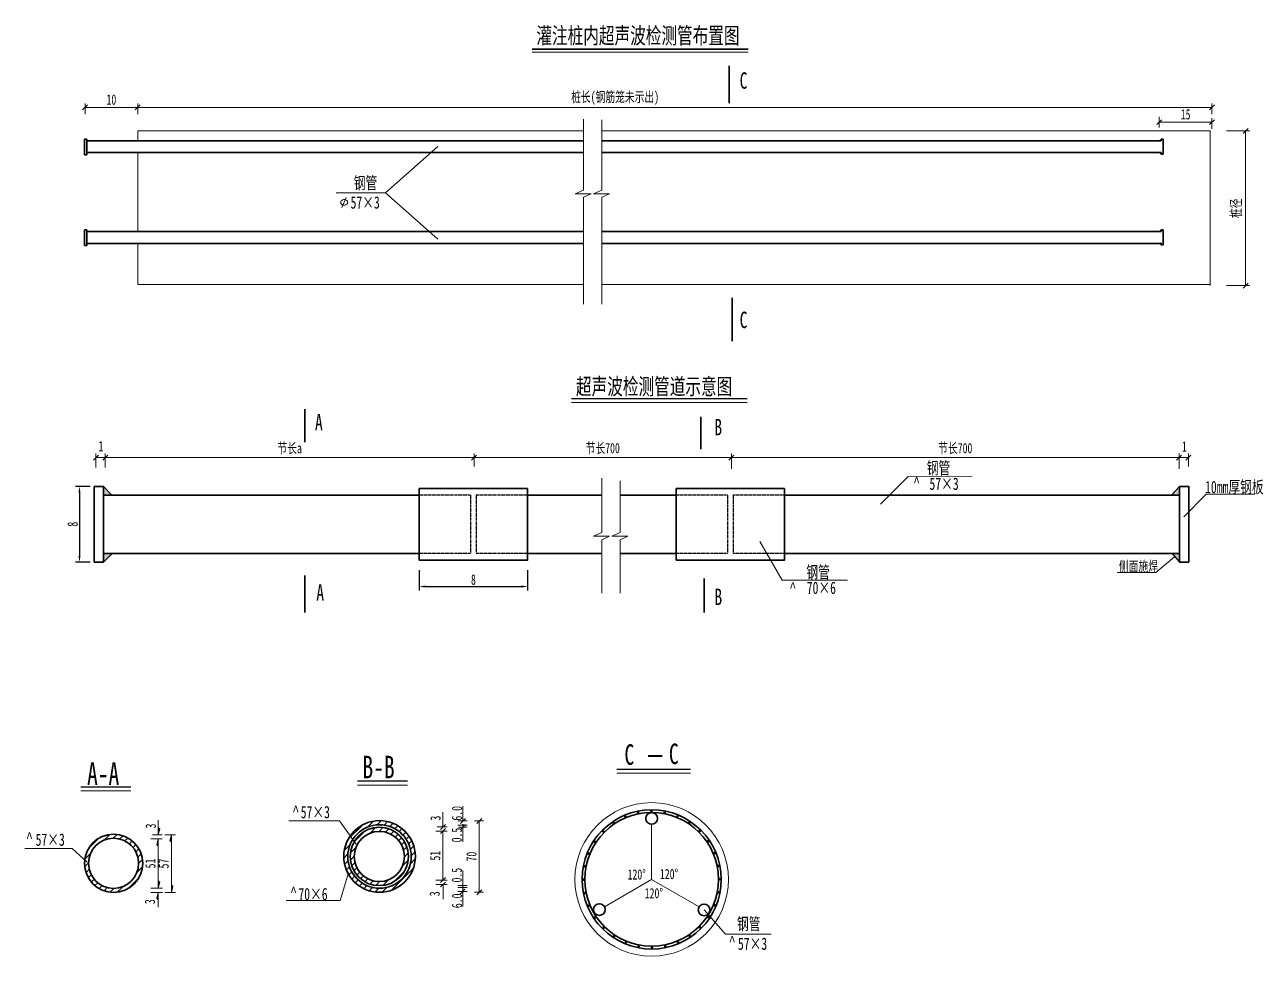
# Model space of a CAD drawing. Header units: millimetres. Extents: x 6150 to 57838, y -71710 to -30599.
# Drawn here: x 51759 to 52061.6, y -53955.3 to -53727.8 of the extents above; entities that cross this region are included whole.
import ezdxf
from ezdxf.enums import TextEntityAlignment as Align

# ---------------------------------------------------------------- set-up
doc = ezdxf.new("R2010")
doc.units = ezdxf.units.MM
doc.linetypes.add('DASHED', pattern=[19.05, 12.7, -6.35])
doc.layers.get('Defpoints').update_dxf_attribs({"color": 8, "lineweight": 15})
doc.layers.add('2', color=2, linetype='Continuous')
for name, color, linetype, lineweight in [('文字', 7, 'Continuous', 15), ('标注', 4, 'Continuous', 18), ('粗线', 3, 'Continuous', 35)]:
    doc.layers.add(name, color=color, linetype=linetype, lineweight=lineweight)
doc.styles.add('FSDB', font='fsdb_e.shx', dxfattribs={"width": 0.75, "bigfont": 'fsdb.shx'})
doc.styles.get("Standard").update_dxf_attribs({"font": '仿宋_GB2312.ttf', "width": 0.7})
doc.dimstyles.new('副本 1-150', dxfattribs={"dimscale": 0, "dimtxt": 2.5, "dimasz": 1.5, "dimexe": 1, "dimexo": 1, "dimgap": 0.4, "dimtad": 1, "dimdec": 0, "dimlfac": 0.1, "dimrnd": 0.1, "dimzin": 12, "dimdsep": 46, "dimtxsty": 'Standard', "dimcen": 2.5, "dimclrd": 256, "dimclre": 256, "dimclrt": 256, "dimadec": 4, "dimazin": 0, "dimtp": 2, "dimtm": 3, "dimtfac": 0.5, "dimtdec": 0, "dimtmove": 2, "dimatfit": 3, "dimfxl": 4, "dimfxlon": 1, "dimtvp": 0.7, "dimtolj": 1, "dimtzin": 12, "dimarcsym": 0})

# ---------------------------------------------------------------- blocks, each defined once
blk = doc.blocks.new('刘白')
blk.add_hatch(color=7).paths.add_polyline_path([(-0.8, 0.2), (-1, 0), (0, 0)])
at = {"color": 2}
blk.add_line((-1, 0), (-0.8, 0.2), dxfattribs=at)
at = {"color": 7}
for p, q in [((0, 0), (-1, 0)), ((-0.8, 0.2), (0, 0))]:
    blk.add_line(p, q, dxfattribs=at)
blk = doc.blocks.new('_Oblique')
at = {"color": 0, "linetype": 'ByBlock', "lineweight": -2}
blk.add_line((-0.5, -0.5), (0.5, 0.5), dxfattribs=at)
blk = doc.blocks.new('*D107')
at = {"lineweight": -2, "transparency": 16777216}
for p, q in [((51774.96, -53840.54), (51771.36, -53840.54)), ((51772.36, -53842.04), (51772.36, -53857.51)), ((51774.96, -53859.01), (51771.36, -53859.01))]:
    blk.add_line(p, q, dxfattribs=at)
at = {"transparency": 16777216}
for points in [[(51772.11, -53842.04), (51772.61, -53842.04), (51772.36, -53840.54)], [(51772.11, -53857.51), (51772.61, -53857.51), (51772.36, -53859.01)]]:
    blk.add_solid(points, dxfattribs=at)
at = {"layer": 'Defpoints', "color": 0, "transparency": 16777216}
for p in [(51775.96, -53840.54), (51772.36, -53859.01), (51775.96, -53859.01)]:
    blk.add_point(p, dxfattribs=at)
at = {"transparency": 16777216, "insert": (51770.7, -53849.77), "char_height": 2.503, "attachment_point": 5, "rotation": 90}
blk.add_mtext('\\A1;8', dxfattribs=at)
blk = doc.blocks.new('*D108')
at = {"lineweight": -2, "transparency": 16777216}
for p, q in [((51855.38, -53860.97), (51855.38, -53865.98)), ((51881.84, -53860.97), (51881.84, -53865.98)), ((51856.88, -53864.98), (51880.34, -53864.98))]:
    blk.add_line(p, q, dxfattribs=at)
at = {"transparency": 16777216}
for points in [[(51856.88, -53864.73), (51856.88, -53865.23), (51855.38, -53864.98)], [(51880.34, -53864.73), (51880.34, -53865.23), (51881.84, -53864.98)]]:
    blk.add_solid(points, dxfattribs=at)
at = {"layer": 'Defpoints', "color": 0, "transparency": 16777216}
for p in [(51855.38, -53858.22), (51881.84, -53858.53), (51881.84, -53864.98)]:
    blk.add_point(p, dxfattribs=at)
at = {"transparency": 16777216, "insert": (51868.61, -53863.32), "char_height": 2.503, "attachment_point": 5}
blk.add_mtext('\\A1;8', dxfattribs=at)

msp = doc.modelspace()

# ---------------------------------------------------------------- hatches: boundary and pattern name
at = {"layer": '文字'}
h = msp.add_hatch(color=256, dxfattribs=at)
h.paths.add_polyline_path([(51778.24, -53840.55), (51778.24, -53842.65), (51780.29, -53842.65)])
h.paths.add_polyline_path([(51778.24, -53858.97), (51780.31, -53856.9), (51778.24, -53856.9)])
h = msp.add_hatch(color=256, dxfattribs=at)
h.paths.add_polyline_path([(52039.12, -53842.65), (52041.1, -53842.65), (52041.1, -53840.54)])
h.paths.add_polyline_path([(52041.07, -53859.01), (52041.1, -53859.01), (52041.1, -53856.9), (52039.32, -53856.9)])
h = msp.add_hatch(dxfattribs=at)
h.set_pattern_fill('ANSI31', color=256, scale=10, style=0)
h.set_pattern_definition([(45, (52488.9945, -53217.3627), (-0.8838835, 0.8838835), [])])
h.paths.add_polyline_path([(51836.92, -53930.9, 1), (51854.42, -53930.9, 1)])
h.paths.add_polyline_path([(51853.42, -53930.9, -1), (51837.92, -53930.9, -1)], flags=16)
h = msp.add_hatch(dxfattribs=at)
h.set_pattern_fill('ANSI31', color=256, scale=10, style=0)
h.set_pattern_definition([(45, (52563.0448, -53214.347), (-0.8838835, 0.8838835), [])])
h.paths.add_polyline_path([(51838.49, -53930.9, 1), (51852.74, -53930.9, 1)])
h.paths.add_polyline_path([(51851.74, -53930.9, -1), (51839.49, -53930.9, -1)], flags=16)
h = msp.add_hatch(dxfattribs=at)
h.set_pattern_fill('ANSI31', color=256, scale=10, style=0)
h.set_pattern_definition([(45, (52498.1192, -53216.0117), (-0.8838835, 0.8838835), [])])
h.paths.add_polyline_path([(51773.57, -53932.57, 1), (51787.82, -53932.57, 1)])
h.paths.add_polyline_path([(51786.82, -53932.57, -1), (51774.57, -53932.57, -1)], flags=16)
at = {"layer": '粗线'}
h = msp.add_hatch(dxfattribs=at)
h.set_pattern_fill('ANSI32', color=256, scale=0.01, style=0)
h.set_pattern_definition([(45, (-451880.57106, -3847599.27193), (-0.067351920908, 0.067351920908), []), (45, (-451880.52616, -3847599.27193), (-0.067351920908, 0.067351920908), [])])
h.paths.add_polyline_path([(52036.21, -53756.18), (52036.64, -53756.18), (52036.64, -53755.75)])
h = msp.add_hatch(dxfattribs=at)
h.set_pattern_fill('ANSI32', color=256, scale=0.01, style=0)
h.set_pattern_definition([(315, (-451880.57106, 3740084.09116), (-0.067351920908, -0.067351920908), []), (315, (-451880.52616, 3740084.09116), (-0.067351920908, -0.067351920908), [])])
h.paths.add_polyline_path([(52036.64, -53759.43), (52036.21, -53759), (52036.64, -53759)])
h = msp.add_hatch(dxfattribs=at)
h.set_pattern_fill('ANSI32', color=256, scale=0.01, style=0)
h.set_pattern_definition([(45, (-451880.57106, -3847621.39492), (-0.067351920908, 0.067351920908), []), (45, (-451880.52616, -3847621.39492), (-0.067351920908, 0.067351920908), [])])
h.paths.add_polyline_path([(52036.64, -53777.88), (52036.21, -53778.3), (52036.64, -53778.3)])
h = msp.add_hatch(dxfattribs=at)
h.set_pattern_fill('ANSI32', color=256, scale=0.01, style=0)
h.set_pattern_definition([(315, (-451880.57106, 3740061.96817), (-0.067351920908, -0.067351920908), []), (315, (-451880.52616, 3740061.96817), (-0.067351920908, -0.067351920908), [])])
h.paths.add_polyline_path([(52036.64, -53781.55), (52036.21, -53781.13), (52036.64, -53781.13)])

# ---------------------------------------------------------------- linework, layer by layer
at = {"color": 2}
for p, q in [((52039.12, -53842.65), (52041.1, -53840.54)), ((51778.2, -53859.01), (51780.31, -53856.9)), ((52039.32, -53856.9), (52041.07, -53859))]:
    msp.add_line(p, q, dxfattribs=at)
at = {"linetype": 'Continuous', "lineweight": -2, "const_width": 0.25}
for points in [[(51865.91, -53923.23, 1), (51866.16, -53923.23, 1)], [(51865.91, -53938.47, 1), (51866.16, -53938.47, 1)]]:
    msp.add_lwpolyline(points, format="xyb", close=True, dxfattribs=at)
at = {"layer": '2', "color": 1}
for p, q in [((51892.54, -53819.09), (51935.5, -53819.09)), ((51903.61, -53909.56), (51921.61, -53909.56)), ((51772.71, -53913.91), (51784.9, -53913.91)), ((51840.27, -53912.47), (51852.48, -53912.47))]:
    msp.add_line(p, q, dxfattribs=at)
at = {"layer": '2', "linetype": 'DASHED', "ltscale": 0.01}
for p, q in [((51867.93, -53842.65), (51855.38, -53842.65)), ((51867.93, -53842.65), (51867.93, -53856.9)), ((51881.84, -53842.65), (51869.29, -53842.65)), ((51869.29, -53842.65), (51869.29, -53856.9)), ((51930.7, -53842.65), (51918.14, -53842.65)), ((51930.7, -53842.65), (51930.7, -53856.9)), ((51944.61, -53842.65), (51932.05, -53842.65)), ((51932.05, -53842.65), (51932.05, -53856.9)), ((51867.93, -53856.9), (51855.38, -53856.9)), ((51881.84, -53856.9), (51869.29, -53856.9)), ((51930.7, -53856.9), (51918.14, -53856.9)), ((51944.61, -53856.9), (51932.05, -53856.9))]:
    msp.add_line(p, q, dxfattribs=at)
at = {"layer": '文字'}
for p, q in [((51882.96, -53734.49), (51935.75, -53734.49)), ((51773.73, -53749.65), (51773.73, -53747.01)), ((51773.73, -53748.01), (51786.58, -53748.01)), ((51786.58, -53749.65), (51786.58, -53747.01)), ((51786.58, -53749.65), (51786.58, -53747.01)), ((51786.58, -53748.01), (52049.04, -53748.01)), ((52049.04, -53749.65), (52049.04, -53747.01)), ((52049.04, -53749.65), (52049.04, -53747.01)), ((51895.53, -53750.89), (51895.53, -53768.18)), ((51899.98, -53751), (51899.98, -53768.18)), ((52036.18, -53752.93), (52036.18, -53750.28)), ((52036.18, -53752.93), (52036.18, -53750.28)), ((52036.18, -53751.61), (52049.04, -53751.61)), ((52049.04, -53753.25), (52049.04, -53750.61)), ((52049.04, -53753.25), (52049.04, -53750.61)), ((51786.64, -53753.73), (51895.53, -53753.73)), ((51786.64, -53753.73), (51786.64, -53756.18)), ((51899.98, -53753.73), (52048.64, -53753.73)), ((52048.64, -53753.73), (52048.64, -53791.51)), ((52052.59, -53753.74), (52058.26, -53753.74)), ((52057.26, -53753.74), (52057.26, -53791.51)), ((51847.09, -53768.85), (51859.95, -53757.51)), ((51786.64, -53759), (51786.64, -53778.3)), ((51835.04, -53768.85), (51847.09, -53768.85)), ((51847.09, -53768.85), (51859.95, -53780.18)), ((51893.49, -53769.09), (51895.54, -53768.18)), ((51897.4, -53769.09), (51893.49, -53769.09)), ((51894.2, -53769.09), (51897.4, -53769.09)), ((51897.4, -53769.09), (51895.53, -53769.93)), ((51897.93, -53769.09), (51899.99, -53768.18)), ((51901.84, -53769.09), (51897.93, -53769.09)), ((51898.64, -53769.09), (51901.84, -53769.09)), ((51901.84, -53769.09), (51899.98, -53769.93)), ((51837.55, -53770), (51836.46, -53772.41)), ((51895.53, -53769.93), (51895.53, -53796.03)), ((51899.98, -53769.93), (51899.98, -53796.03)), ((51786.64, -53781.21), (51786.64, -53791.23)), ((51786.64, -53791.23), (51895.53, -53791.23)), ((51899.98, -53791.23), (52048.64, -53791.23)), ((52052.59, -53791.51), (52058.26, -53791.51)), ((51892.54, -53820.09), (51935.5, -53820.09)), ((51776.38, -53835.9), (51776.38, -53832.5)), ((51778.65, -53835.9), (51778.65, -53832.5)), ((51778.65, -53835.71), (51778.65, -53832.5)), ((51868.75, -53835.71), (51868.75, -53832.5)), ((51868.75, -53835.71), (51868.75, -53832.5)), ((51931.64, -53835.71), (51931.64, -53832.5)), ((51931.64, -53836.27), (51931.64, -53832.5)), ((52041.01, -53836.27), (52041.01, -53832.5)), ((52041.01, -53835.71), (52041.01, -53832.5)), ((52043.27, -53835.71), (52043.27, -53832.5)), ((51776.38, -53833.5), (51868.75, -53833.5)), ((51778.65, -53833.5), (51782.25, -53833.5)), ((51868.75, -53833.5), (51931.64, -53833.5)), ((51931.64, -53833.5), (52043.27, -53833.5)), ((52039.21, -53833.5), (52037.41, -53833.5)), ((51899.98, -53838.54), (51899.99, -53851.81)), ((51904.44, -53839.2), (51904.44, -53851.81)), ((51968.05, -53844.91), (51974.86, -53838.12)), ((51974.86, -53838.12), (51990.44, -53838.05)), ((51778.23, -53840.54), (51780.29, -53842.65)), ((52042.16, -53847.94), (52047.66, -53842.44)), ((52047.66, -53842.44), (52059.48, -53842.44)), ((51897.95, -53852.72), (51900, -53851.8)), ((51901.86, -53852.72), (51897.95, -53852.72)), ((51898.66, -53852.72), (51901.86, -53852.72)), ((51901.86, -53852.72), (51899.99, -53853.56)), ((51899.99, -53853.56), (51899.99, -53866.61)), ((51902.39, -53852.72), (51904.45, -53851.8)), ((51906.3, -53852.72), (51902.39, -53852.72)), ((51903.1, -53852.72), (51906.3, -53852.72)), ((51906.3, -53852.72), (51904.44, -53853.56)), ((51904.44, -53853.56), (51904.44, -53866.61)), ((51938.56, -53853.98), (51944.02, -53863.45)), ((52039.89, -53857.76), (52035.34, -53861.53)), ((51944.02, -53863.45), (51960.01, -53863.45)), ((52035.34, -53861.53), (52025.92, -53861.53)), ((51903.61, -53910.56), (51921.61, -53910.56)), ((51772.71, -53914.91), (51784.9, -53914.91)), ((51840.27, -53913.47), (51852.48, -53913.47)), ((51861.17, -53923.68), (51861.17, -53920.08)), ((51866.04, -53920.43), (51866.04, -53918.63)), ((51866.04, -53922.23), (51866.04, -53919.63)), ((51791.6, -53923.8), (51791.6, -53922)), ((51823.47, -53922.17), (51835.9, -53922.17)), ((51835.9, -53922.17), (51839.96, -53927.92)), ((51859.74, -53923.68), (51862.17, -53923.68)), ((51864.82, -53922.23), (51867.04, -53922.23)), ((51864.82, -53923.23), (51867.04, -53923.23)), ((51864.82, -53923.23), (51867.04, -53923.23)), ((51864.99, -53923.73), (51867.04, -53923.73)), ((51866.04, -53923.73), (51866.04, -53927.33)), ((51868.83, -53922.23), (51871.05, -53922.23)), ((51870.05, -53922.23), (51870.05, -53939.64)), ((51912.15, -53936.5), (51912.15, -53923.03)), ((51789.83, -53926.62), (51792.6, -53926.62)), ((51790.17, -53925.6), (51792.6, -53925.6)), ((51790.17, -53926.62), (51792.6, -53926.62)), ((51793.23, -53925.6), (51795.83, -53925.6)), ((51859.4, -53924.71), (51862.17, -53924.71)), ((51859.74, -53924.71), (51862.17, -53924.71)), ((51861.17, -53924.71), (51861.17, -53936.69)), ((51861.17, -53926.51), (51861.17, -53928.31)), ((51866.04, -53925.03), (51866.04, -53926.83)), ((51759, -53928.92), (51770.61, -53928.92)), ((51770.61, -53928.92), (51774.24, -53932.28)), ((51791.6, -53928.42), (51791.6, -53930.22)), ((51791.6, -53928.42), (51791.6, -53936.81)), ((51794.83, -53927.4), (51794.83, -53937.86)), ((51791.62, -53936.81), (51791.62, -53935.01)), ((51838.09, -53934.93), (51836.01, -53941.65)), ((51866.04, -53936.16), (51866.04, -53934.36)), ((51866.04, -53937.96), (51866.04, -53934.87)), ((51789.83, -53938.61), (51792.6, -53938.61)), ((51789.83, -53938.61), (51792.62, -53938.61)), ((51859.4, -53936.69), (51862.17, -53936.69)), ((51859.4, -53936.69), (51862.19, -53936.69)), ((51859.4, -53937.74), (51862.19, -53937.74)), ((51861.19, -53937.74), (51861.19, -53941.34)), ((51864.82, -53937.96), (51867.04, -53937.96)), ((51864.82, -53938.47), (51867.04, -53938.47)), ((51864.99, -53938.47), (51867.04, -53938.47)), ((51866.04, -53938.47), (51866.04, -53937.96)), ((51866.04, -53939.48), (51866.04, -53938.47)), ((51912.15, -53936.5), (51900.61, -53943.17)), ((51912.15, -53936.5), (51912.15, -53936.5)), ((51912.15, -53936.5), (51923.75, -53943.2)), ((51789.83, -53939.66), (51792.62, -53939.66)), ((51791.62, -53941.46), (51791.62, -53943.26)), ((51793.24, -53939.66), (51795.83, -53939.66)), ((51836.01, -53941.65), (51822.89, -53941.65)), ((51864.82, -53939.48), (51867.04, -53939.48)), ((51866.04, -53939.48), (51866.04, -53942.07)), ((51866.04, -53941.28), (51866.04, -53943.08)), ((51868.83, -53939.64), (51871.05, -53939.64)), ((51898.15, -53944.59), (51898.03, -53944.66)), ((51930.23, -53949.84), (51924.96, -53943.94)), ((51926.21, -53944.62), (51926.27, -53944.66)), ((51930.23, -53949.84), (51941.32, -53949.84))]:
    msp.add_line(p, q, dxfattribs=at)
msp.add_lwpolyline([(51836.17, -53771.19, 0.12091), (51836.23, -53771.44, 0.105127), (51836.42, -53771.67, 0.088509), (51836.69, -53771.82, 0.079519), (51837.03, -53771.87, 0.079519), (51837.37, -53771.82, 0.088509), (51837.64, -53771.67, 0.105127), (51837.83, -53771.44, 0.12091), (51837.89, -53771.19, 0.12091), (51837.83, -53770.94, 0.105127), (51837.64, -53770.71, 0.088509), (51837.37, -53770.56, 0.079519), (51837.03, -53770.51, 0.079519), (51836.69, -53770.56, 0.088509), (51836.42, -53770.71, 0.105127), (51836.23, -53770.94, 0.12091)], format="xyb", close=True, dxfattribs=at)
at = {"layer": '文字', "const_width": 0.324}
for points in [[(51905.57, -53921.2, 1), (51905.87, -53921.08, 1)], [(51908.68, -53920.21, 1), (51909, -53920.15, 1)], [(51911.92, -53919.85, 1), (51912.25, -53919.85, 1)], [(51915.18, -53920.12, 1), (51915.5, -53920.19, 1)], [(51918.32, -53921.03, 1), (51918.61, -53921.15, 1)], [(51902.71, -53922.78, 1), (51902.98, -53922.6, 1)], [(51921.22, -53922.53, 1), (51921.49, -53922.71, 1)], [(51898.18, -53927.44, 1), (51898.36, -53927.17, 1)], [(51900.21, -53924.89, 1), (51900.44, -53924.66, 1)], [(51923.77, -53924.57, 1), (51924, -53924.8, 1)], [(51925.87, -53927.06, 1), (51926.05, -53927.33, 1)], [(51896.68, -53930.34, 1), (51896.8, -53930.04, 1)], [(51927.45, -53929.92, 1), (51927.58, -53930.22, 1)], [(51895.77, -53933.48, 1), (51895.83, -53933.16, 1)], [(51928.44, -53933.03, 1), (51928.51, -53933.35, 1)], [(51928.81, -53936.28, 1), (51928.81, -53936.6, 1)], [(51895.5, -53936.73, 1), (51895.5, -53936.41, 1)], [(51895.86, -53939.98, 1), (51895.8, -53939.66, 1)], [(51928.53, -53939.53, 1), (51928.47, -53939.85, 1)], [(51896.85, -53943.09, 1), (51896.73, -53942.79, 1)], [(51927.63, -53942.67, 1), (51927.5, -53942.97, 1)], [(51898.43, -53945.95, 1), (51898.25, -53945.68, 1)], [(51900.53, -53948.44, 1), (51900.31, -53948.21, 1)], [(51924.09, -53948.12, 1), (51923.86, -53948.35, 1)], [(51926.13, -53945.57, 1), (51925.95, -53945.84, 1)], [(51903.09, -53950.48, 1), (51902.82, -53950.3, 1)], [(51921.59, -53950.23, 1), (51921.32, -53950.41, 1)], [(51905.99, -53951.98, 1), (51905.69, -53951.86, 1)], [(51909.12, -53952.89, 1), (51908.81, -53952.82, 1)], [(51912.38, -53953.16, 1), (51912.05, -53953.16, 1)], [(51915.62, -53952.8, 1), (51915.31, -53952.86, 1)], [(51918.74, -53951.81, 1), (51918.44, -53951.93, 1)]]:
    msp.add_lwpolyline(points, format="xyb", close=True, dxfattribs=at)
at = {"layer": '文字'}
msp.add_circle((51912.15, -53936.5), 18.75, dxfattribs=at)
at = {"layer": '粗线', "color": 1}
msp.add_line((51882.96, -53733.81), (51935.73, -53733.81), dxfattribs=at)
at = {"layer": '粗线'}
for p, q in [((51931.07, -53737.87), (51931.07, -53746.94)), ((51774.14, -53755.75), (51773.62, -53755.75)), ((51773.62, -53755.75), (51773.62, -53759.56)), ((51774.14, -53755.75), (51774.14, -53759.56)), ((51895.53, -53756.18), (51774.14, -53756.18)), ((52036.64, -53756.18), (51899.98, -53756.18)), ((52036.21, -53756.18), (52036.64, -53755.75)), ((52036.64, -53755.75), (52037.12, -53755.75)), ((52036.64, -53755.75), (52036.64, -53756.18)), ((52037.12, -53755.75), (52037.12, -53759.43)), ((51773.62, -53759.56), (51774.14, -53759.56)), ((51895.53, -53759), (51774.14, -53759)), ((52036.64, -53759), (51899.98, -53759)), ((52036.21, -53759), (52036.64, -53759.43)), ((52036.64, -53759.43), (52036.64, -53759)), ((52036.64, -53759.43), (52037.12, -53759.43)), ((51773.62, -53777.88), (51773.62, -53781.68)), ((51774.14, -53777.88), (51773.62, -53777.88)), ((51774.14, -53777.88), (51774.14, -53781.68)), ((51895.53, -53778.3), (51774.14, -53778.3)), ((52036.64, -53778.3), (51899.98, -53778.3)), ((52036.21, -53778.3), (52036.64, -53777.88)), ((52036.64, -53777.88), (52037.12, -53777.88)), ((52036.64, -53777.88), (52036.64, -53778.3)), ((52037.12, -53777.88), (52037.12, -53781.55)), ((51773.62, -53781.68), (51774.14, -53781.68)), ((51895.53, -53781.21), (51774.14, -53781.21)), ((52036.64, -53781.21), (51899.98, -53781.21)), ((52036.21, -53781.13), (52036.64, -53781.55)), ((52036.64, -53781.55), (52036.64, -53781.13)), ((52036.64, -53781.55), (52037.12, -53781.55)), ((51931.83, -53794.52), (51931.83, -53805.1)), ((51827.4, -53821.68), (51827.4, -53829.71)), ((51924.19, -53831.46), (51924.19, -53823.58)), ((51855.38, -53841.03), (51855.38, -53858.53)), ((51881.84, -53841.03), (51881.84, -53858.53)), ((51918.14, -53841.03), (51918.14, -53858.53)), ((51944.61, -53841.03), (51944.61, -53858.53)), ((52041.1, -53841.03), (52041.1, -53858.53)), ((51855.38, -53842.65), (51778.24, -53842.65)), ((51899.99, -53842.65), (51881.84, -53842.65)), ((51918.14, -53842.65), (51904.44, -53842.65)), ((52041.1, -53842.65), (51944.61, -53842.65)), ((51855.38, -53856.9), (51778.24, -53856.9)), ((51899.99, -53856.9), (51881.84, -53856.9)), ((51918.14, -53856.9), (51904.44, -53856.9)), ((52041.1, -53856.9), (51944.61, -53856.9)), ((51827.4, -53862.29), (51827.4, -53871.35)), ((51924.95, -53863.04), (51924.95, -53871.35))]:
    msp.add_line(p, q, dxfattribs=at)
for points in [[(51775.96, -53840.54), (51778.24, -53840.54), (51778.24, -53859.01), (51775.96, -53859.01)], [(52041.1, -53840.54), (52043.38, -53840.54), (52043.38, -53859.01), (52041.1, -53859.01)]]:
    msp.add_lwpolyline(points, close=True, dxfattribs=at)
for points in [[(51881.84, -53841.03), (51855.38, -53841.03)], [(51944.61, -53841.03), (51918.14, -53841.03)], [(51881.84, -53858.08), (51881.84, -53858.53), (51855.38, -53858.53), (51855.38, -53857.91)], [(51944.61, -53858.08), (51944.61, -53858.53), (51918.14, -53858.53), (51918.14, -53857.91)]]:
    msp.add_lwpolyline(points, dxfattribs=at)
for centre, radius in [((51912.15, -53936.5), 17), ((51912.15, -53936.5), 16.32), ((51912.16, -53921.61), 1.43), ((51845.67, -53930.9), 8.75), ((51845.67, -53930.9), 7.75), ((51845.62, -53930.9), 7.12), ((51780.69, -53932.57), 7.12), ((51780.69, -53932.57), 6.12), ((51845.62, -53930.9), 6.12), ((51899.37, -53943.86), 1.43), ((51924.96, -53943.94), 1.43)]:
    msp.add_circle(centre, radius, dxfattribs=at)

# ---------------------------------------------------------------- block references
at = {"layer": '文字'}
for name, p, xscale, yscale, zscale, rotation in [('_Oblique', (51773.73, -53748.01), 1.200000000000003, 1.200000000000003, 1.200000000000003, 180), ('_Oblique', (51786.58, -53748.01), 1.200000000000003, 1.200000000000003, 1.200000000000003, 180), ('_Oblique', (52049.04, -53748.01), 1.199999999999989, 1.199999999999989, 1.199999999999989, 180), ('_Oblique', (52036.18, -53751.61), 1.199999999999989, 1.199999999999989, 1.199999999999989, 180), ('_Oblique', (52049.04, -53751.61), 1.199999999999989, 1.199999999999989, 1.199999999999989, 180), ('_Oblique', (52057.26, -53753.74), 1.199999999999989, 1.199999999999989, 1.199999999999989, 180), ('_Oblique', (52057.26, -53791.51), 1.199999999999989, 1.199999999999989, 1.199999999999989, 180), ('_Oblique', (51776.38, -53833.5), 1.199999999999989, 1.199999999999989, 1.199999999999989, 180), ('_Oblique', (51778.65, -53833.5), 1.199999999999989, 1.199999999999989, 1.199999999999989, 180), ('_Oblique', (51868.75, -53833.5), 1.199999999999989, 1.199999999999989, 1.199999999999989, 180), ('_Oblique', (51931.64, -53833.5), 1.199999999999989, 1.199999999999989, 1.199999999999989, 180), ('_Oblique', (52041.01, -53833.5), 1.199999999999989, 1.199999999999989, 1.199999999999989, 180), ('_Oblique', (52043.27, -53833.5), 1.199999999999989, 1.199999999999989, 1.199999999999989, 180), ('刘白', (51791.6, -53925.6), 1.799999999813735, 1.799999999813735, 1.799999999813735, 270), ('_Oblique', (51861.17, -53923.68), 1.199999999999989, 1.199999999999989, 1.199999999999989, 180), ('_Oblique', (51861.17, -53924.71), 1.199999999999989, 1.199999999999989, 1.199999999999989, 180), ('_Oblique', (51866.04, -53922.23), 1.199999999999989, 1.199999999999989, 1.199999999999989, 180), ('_Oblique', (51866.04, -53923.73), 1.199999999999989, 1.199999999999989, 1.199999999999989, 180), ('_Oblique', (51870.05, -53922.23), 1.199999999999989, 1.199999999999989, 1.199999999999989, 180), ('刘白', (51791.6, -53926.62), 1.799999999813735, 1.799999999813735, 1.799999999813735, 90), ('刘白', (51791.6, -53926.62), 1.799999999813735, 1.799999999813735, 1.799999999813735, 90), ('刘白', (51794.83, -53925.6), 1.799999999813735, 1.799999999813735, 1.799999999813735, 90), ('_Oblique', (51861.19, -53936.62), 1.199999999999989, 1.199999999999989, 1.199999999999989, 180), ('刘白', (51791.6, -53938.61), 1.799999999813735, 1.799999999813735, 1.799999999813735, 270), ('刘白', (51791.62, -53938.61), 1.799999999813735, 1.799999999813735, 1.799999999813735, 270), ('刘白', (51794.83, -53939.66), 1.799999999813735, 1.799999999813735, 1.799999999813735, 270), ('_Oblique', (51861.19, -53937.74), 1.199999999999989, 1.199999999999989, 1.199999999999989, 180), ('_Oblique', (51865.93, -53939.48), 1.199999999999989, 1.199999999999989, 1.199999999999989, 180), ('_Oblique', (51870.05, -53939.64), 1.199999999999989, 1.199999999999989, 1.199999999999989, 180), ('刘白', (51791.62, -53939.66), 1.799999999813735, 1.799999999813735, 1.799999999813735, 90)]:
    msp.add_blockref(name, p, dxfattribs=dict(at, xscale=xscale, yscale=yscale, zscale=zscale, rotation=rotation))

# ---------------------------------------------------------------- texts
at = {"layer": '文字', "width": 0.7}
for s, height, p in [('C', 4, (51933.65, -53743.44)), ('C', 4, (51933.65, -53801.88)), ('A', 4, (51829.89, -53826.85)), ('B', 4, (51927.46, -53828.05)), ('A', 4, (51830.22, -53868.45)), ('B', 4, (51927.48, -53869.51)), ('C', 5, (51905.51, -53908.51)), ('C', 5, (51916.37, -53908.34)), ('A-A', 5.5, (51774.22, -53913.43)), ('B-B', 5.5, (51841.51, -53911.82)), ('－', 5, (51910.61, -53908.91)), ('120°', 2.5, (51906.28, -53936.53)), ('120°', 2.5, (51914.17, -53936.43)), ('120°', 2.5, (51910.47, -53941.12))]:
    msp.add_text(s, height=height, dxfattribs=at).set_placement(p)
for s, height, p in [('钢管', 3, (51842.24, -53767.94)), ('  57×3', 3, (51840.73, -53772.71)), ('钢管', 3, (51982.24, -53837.56)), ('  57×3', 3, (51982.16, -53841.39)), ('10mm厚钢板', 3, (52054.51, -53842.19)), ('钢管', 3, (51952.82, -53862.99)), ('侧面施焊', 2.5, (52031.08, -53861.29)), ('  70×6', 3, (51952.18, -53866.79)), ('  57×3', 3, (51828.55, -53921.56)), ('  57×3', 3, (51763.78, -53928.29)), ('  70×6', 3, (51827.98, -53941.57)), ('钢管', 3, (51935.87, -53948.84)), ('  57×3', 3, (51935.37, -53953.7))]:
    msp.add_text(s, height=height, dxfattribs=at).set_placement(p, align=Align.CENTER)
at = {"layer": '文字', "style": 'FSDB', "width": 0.7}
for p in [(51976.89, -53841.24), (51946.65, -53866.93), (51825.2, -53921.52), (51760.13, -53928.04), (51824.66, -53941.27), (51931.83, -53953.33)]:
    msp.add_text('^ ', height=3, dxfattribs=at).set_placement(p, align=Align.CENTER)
at = {"layer": '文字', "char_height": 2.5, "attachment_point": 5}
for s, insert in [('\\A1;10', (51780.16, -53746.11)), ('\\A1;15', (52042.61, -53749.71)), ('\\A1;1', (51777.6, -53830.72)), ('\\A1;节长a', (51823.7, -53831.32)), ('\\A1;节长700', (51900.2, -53831.32)), ('\\A1;节长700', (51986.33, -53831.32)), ('\\A1;1', (52042.3, -53830.8))]:
    msp.add_mtext(s, dxfattribs=dict(at, insert=insert))
at = {"layer": '文字', "insert": (51903.22, -53745.78), "char_height": 2.5, "attachment_point": 5, "line_spacing_factor": 1.44}
msp.add_mtext('\\A1;桩长(钢筋笼未示出)', dxfattribs=at)
at = {"layer": '文字', "char_height": 2.5, "attachment_point": 5, "rotation": 90}
for s, insert in [('\\A1;桩径  ', (52055.05, -53772.62)), ('\\A1;3', (51859.35, -53921.54)), ('\\A1;6.0', (51864.6, -53920.36)), ('\\A1;3', (51789.78, -53923.46)), ('\\A1;0.5', (51864.54, -53925.67)), ('\\A1;51', (51859.27, -53930.7)), ('\\A1;70', (51868.15, -53930.93)), ('\\A1;51', (51789.7, -53932.62)), ('\\A1;57', (51792.93, -53932.63)), ('\\A1;0.5', (51864.54, -53935.46)), ('\\A1;3', (51789.58, -53941.93)), ('\\A1;3', (51859.15, -53940.01)), ('\\A1;6.0', (51864.6, -53941.73))]:
    msp.add_mtext(s, dxfattribs=dict(at, insert=insert))
at = {"layer": '标注', "color": 7, "linetype": 'Continuous', "width": 0.7}
for s, p in [('灌注桩内超声波检测管布置图', (51883.98, -53732.45)), ('超声波检测管道示意图', (51893.66, -53818.13))]:
    msp.add_text(s, height=4, dxfattribs=at).set_placement(p)

# ---------------------------------------------------------------- dimensions: what is measured, and where the dimension line sits
dim = msp.add_linear_dim(base=(51772.36, -53859.01), p1=(51775.96, -53840.54), p2=(51775.96, -53859.01), angle=90, text='8', dimstyle='副本 1-150', override={"dimscale": 1.001355, "dimarcsym": 2})
dim.commit()
dim.dimension.update_dxf_attribs({"geometry": '*D107', "text_midpoint": (51770.7, -53849.77)})
dim = msp.add_linear_dim(base=(51881.84, -53864.98), p1=(51855.38, -53858.22), p2=(51881.84, -53858.53), text='8', dimstyle='副本 1-150', override={"dimscale": 1.001355, "dimarcsym": 2})
dim.commit()
dim.dimension.update_dxf_attribs({"geometry": '*D108', "text_midpoint": (51868.61, -53863.32)})

doc.saveas('drawing.dxf')
